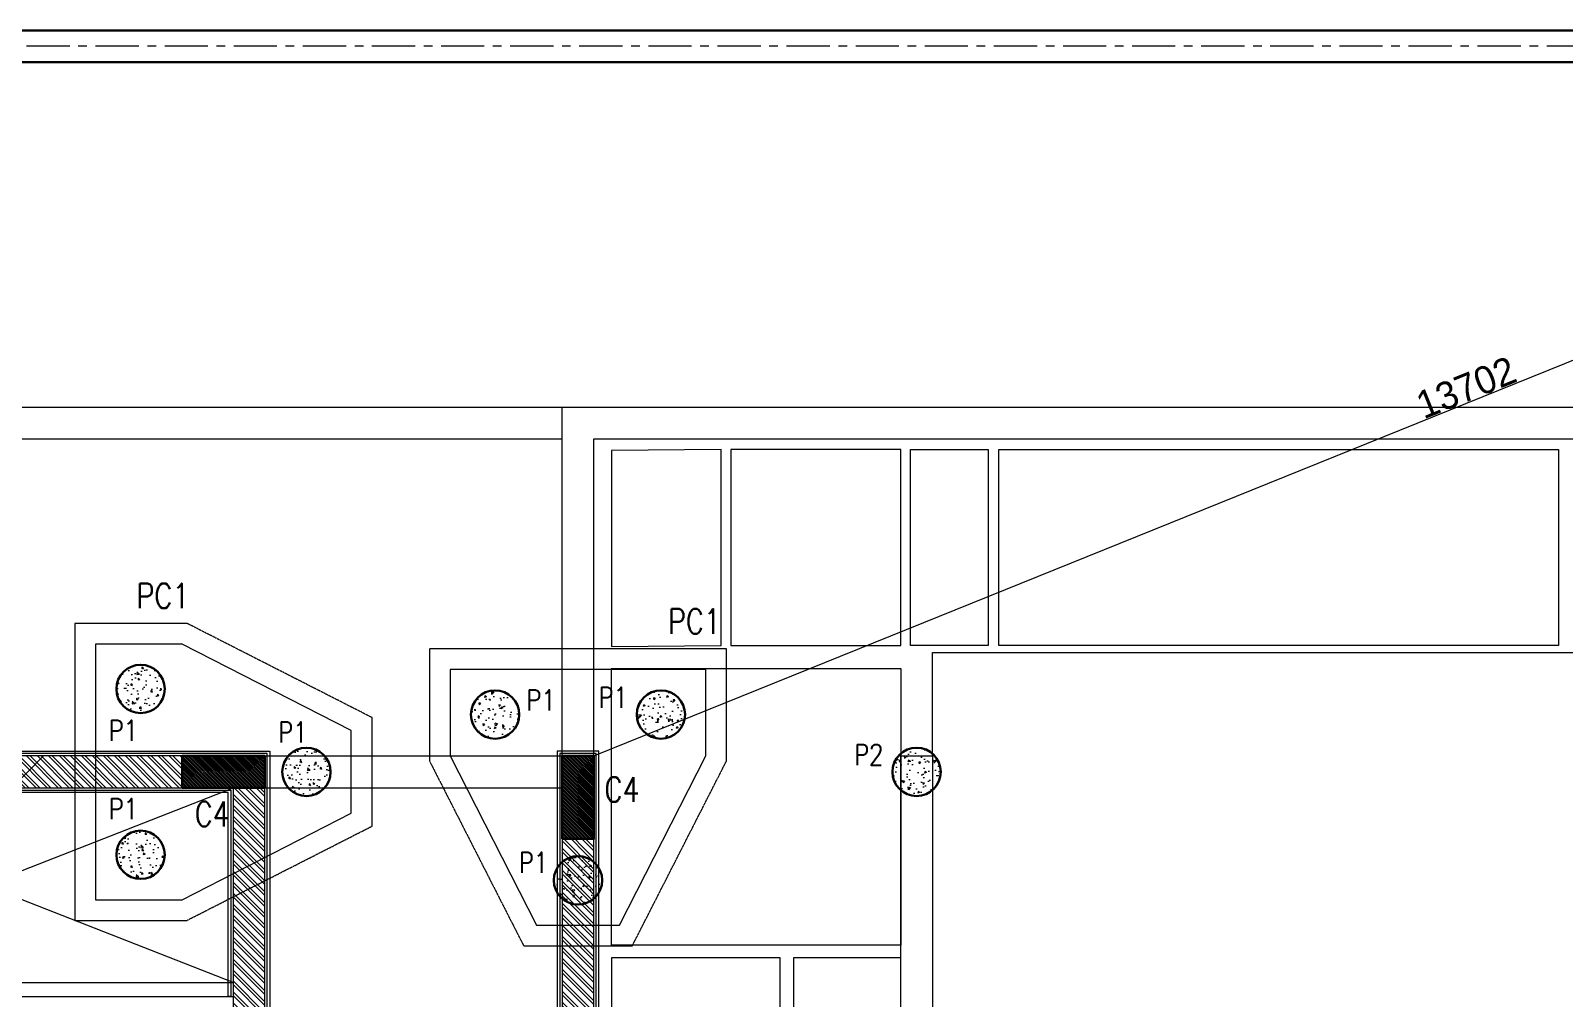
# Model space of a CAD drawing. Header units: metres. Extents: x 5205117 to 5948571, y 646915 to 1143748.
# Drawn here: x 5330616 to 5341713, y 801882 to 808887 of the extents above; entities that cross this region are included whole.
import ezdxf

# ---------------------------------------------------------------- set-up
doc = ezdxf.new("R2010")
doc.units = ezdxf.units.M
doc.header["$MEASUREMENT"] = 0
doc.header["$PDMODE"] = 35
doc.header["$PDSIZE"] = 10
for name, pattern in [('CENTER', [2, 1.25, -0.25, 0.25, -0.25]), ('DASHED', [0.75, 0.5, -0.25]), ('HIDDEN', [0.375, 0.25, -0.125])]:
    doc.linetypes.add(name, pattern=pattern)
doc.layers.get('0').update_dxf_attribs({"color": 1, "linetype": 'DASHED', "lineweight": 30})
for name, color, linetype, lineweight in [('A-Center line', 1, 'CENTER', 9), ('dim start point', 10, 'Continuous', 0), ('plot 5', 7, 'Continuous', 30), ('S-COLUMN & WALL', 5, 'Continuous', 30), ('S-COLUMN_H', 250, 'Continuous', 0), ('S-FOUND-EXCAVATION', 253, 'HIDDEN', 0), ('S-FOUND-FOOTING', 7, 'Continuous', 15), ('S-PILE', 96, 'Continuous', 30), ('S-TEXT COL.', 1, 'Continuous', 0), ('S-TEXT PILE', 7, 'Continuous', 0)]:
    doc.layers.add(name, color=color, linetype=linetype, lineweight=lineweight)
doc.layers.add('A-GF', color=8, linetype='Continuous', lineweight=0, transparency=0.5)
doc.styles.add('SETU 1', font='romans.shx', dxfattribs={"width": 0.8})
doc.styles.get("Standard").update_dxf_attribs({"font": 'GOTHIC.TTF'})
doc.dimstyles.get("Standard").update_dxf_attribs({"dimtxt": 2, "dimasz": 1, "dimexe": 0, "dimexo": 0, "dimgap": 0.1, "dimtad": 1, "dimdsep": 46, "dimtxsty": 'Standard', "dimblk": 'OBLIQUE', "dimcen": 0.1, "dimclrd": 256, "dimclre": 256, "dimclrt": 256, "dimadec": 0, "dimazin": 0, "dimtfac": 1, "dimtofl": 0, "dimtmove": 1, "dimatfit": 2, "dimldrblk": 'OPEN90', "dimfxl": 1, "dimtolj": 1, "dimtzin": 0, "dimlwd": -1, "dimlwe": -1, "dimarcsym": 0})
pattern_1 = [(45, (1999356.026596897, 443833.9590000218), (-6.629126073623882, 6.629126073623883), [])]

# ---------------------------------------------------------------- blocks, each defined once
blk = doc.blocks.new('GBFB')
at = {"layer": 'A-GF', "ltscale": 5}
h = blk.add_hatch(dxfattribs=at)
h.set_pattern_fill('ANSI32', color=256, scale=150)
h.set_pattern_definition([(45, (2305818.317735393, 430359.1083499617), (-39.7747564417433, 39.7747564417433), []), (45, (2305844.834239643, 430359.1083499617), (-39.7747564417433, 39.7747564417433), [])])
h.paths.add_polyline_path([(2613559.22199503, 713331.9033151702), (2613559.22199503, 714066.9033151699), (2618134.221995029, 714066.9033151697), (2618134.221995029, 713331.9033151702), (2618364.22199503, 713331.9033151702), (2618364.22199503, 713951.9033151697), (2621064.221995032, 713951.9033151699), (2621064.221995032, 713331.9033151702), (2621294.221995032, 713331.9033151702), (2621294.221995032, 714181.9033151697), (2612581.72199503, 714181.9033151699), (2612581.72199503, 714081.9033151702), (2612481.72199503, 714081.9033151702), (2612481.72199503, 714181.9033151702), (2611504.22199503, 714181.9033151699), (2611504.22199503, 712216.9033151701), (2613559.22199503, 712216.9033151701), (2613559.22199503, 712331.9033151701), (2611734.22199503, 712331.9033151701), (2611734.22199503, 713951.9033151697), (2613329.22199503, 713951.9033151697), (2613329.22199503, 713331.9033151702)])
h.paths.add_polyline_path([(2622409.221995032, 713556.90331517), (2622614.22199503, 713556.90331517), (2622614.22199503, 713951.9033151701), (2622409.221995032, 713951.9033151701)], flags=16)
h.paths.add_polyline_path([(2623099.221995032, 714181.9033151701), (2623099.221995032, 713951.9033151701), (2622729.22199503, 713951.9033151701), (2622729.22199503, 713556.9033151701), (2623099.221995032, 713556.9033151701), (2623099.221995032, 713441.9033151701), (2622409.221995032, 713441.9033151701), (2622409.221995032, 713331.9033151702), (2622294.221995032, 713331.9033151702), (2622294.221995032, 714181.9033151701)], flags=17)
h.paths.add_polyline_path([(2630534.22199503, 706806.9033151697), (2628524.22199503, 706806.9033151697), (2628524.22199503, 706181.9033151697), (2628409.22199503, 706181.9033151697), (2628409.22199503, 707036.9033151699), (2630764.22199503, 707036.9033151699), (2630764.22199503, 703411.9033151699), (2626104.22199503, 703411.9033151699), (2626104.22199503, 704011.9033151697), (2626704.22199503, 704011.9033151697), (2626704.22199503, 706806.9033151697), (2626104.22199503, 706806.9033151697), (2626104.22199503, 708786.9033151701), (2626934.221995029, 708786.9033151701), (2626934.221995029, 707036.9033151699), (2627384.22199503, 707036.9033151699), (2627384.22199503, 706806.9033151697), (2626934.221995029, 706806.9033151697), (2626934.221995029, 705281.9033151696), (2628524.22199503, 705281.9033151696), (2628524.22199503, 705051.9033151697), (2626934.221995029, 705051.9033151697), (2626934.221995029, 703641.9033151699), (2630534.22199503, 703641.9033151699)])
h.paths.add_polyline_path([(2626334.221995029, 714181.9033151701), (2627304.22199503, 714181.9033151701), (2627304.22199503, 713951.9033151701), (2626934.221995029, 713951.9033151701), (2626934.221995029, 711316.9033151701), (2628734.22199503, 711316.9033151701), (2628734.22199503, 711916.9033151701), (2628849.22199503, 711916.9033151701), (2628849.22199503, 711316.9033151701), (2630649.22199503, 711316.9033151701), (2630649.22199503, 711916.9033151701), (2630764.22199503, 711916.9033151699), (2630764.22199503, 711086.9033151701), (2618134.22199503, 711086.90331517), (2618134.221995029, 712331.9033151694), (2618364.22199503, 712331.9033151694), (2618364.22199503, 711316.9033151701), (2622294.221995032, 711316.9033151701), (2622294.221995032, 712431.9033151697), (2622409.221995032, 712431.9033151697), (2622409.221995032, 711316.9033151703), (2625159.22199503, 711316.9033151703), (2625159.22199503, 712531.9033151702), (2625274.22199503, 712531.9033151702), (2625274.22199503, 711316.9033151703), (2626704.22199503, 711316.9033151701), (2626704.22199503, 713441.9033151701), (2625274.22199503, 713441.9033151701), (2625274.22199503, 713331.9033151702), (2625159.22199503, 713331.9033151702), (2625159.22199503, 713556.9033151701), (2626704.22199503, 713556.9033151701), (2626704.22199503, 713951.9033151701), (2626334.221995029, 713951.9033151701)])
h.paths.add_polyline_path([(2613029.22199503, 703411.9033151699), (2613029.22199503, 704011.9033151697), (2611504.22199503, 704011.9033151697), (2611504.22199503, 703411.9033151699)])
h.paths.add_polyline_path([(2613329.22199503, 703411.9033151699), (2618964.22199503, 703411.9033151696), (2618964.22199503, 704011.9033151697), (2618134.221995029, 704011.9033151697), (2618134.221995029, 703641.9033151696), (2613559.22199503, 703641.9033151699), (2613559.22199503, 704011.9033151697), (2613329.22199503, 704011.9033151697)])
h.paths.add_polyline_path([(2618364.22199503, 703896.9033151696), (2618364.22199503, 703641.9033151696), (2618849.22199503, 703641.9033151696), (2618849.22199503, 703896.9033151696)], flags=16)
h.paths.add_polyline_path([(2611734.22199503, 703641.9033151699), (2611734.22199503, 703896.9033151699), (2612799.221995029, 703896.9033151699), (2612799.221995029, 703641.9033151699)], flags=16)
h.paths.add_polyline_path([(2618964.22199503, 706806.9033151697), (2618964.22199503, 708786.9033151701), (2618134.221995029, 708786.9033151701), (2618134.221995029, 706806.9033151697)])
h.paths.add_polyline_path([(2618849.22199503, 707036.9033151696), (2618849.22199503, 708556.9033151699), (2618364.22199503, 708556.9033151699), (2618364.22199503, 707036.9033151696)], flags=16)
h.paths.add_polyline_path([(2635594.22199503, 714181.9033151701), (2628204.22199503, 714181.9033151701), (2628204.22199503, 713951.9033151701), (2628734.22199503, 713951.9033151701), (2628734.22199503, 712816.9033151701), (2628849.22199503, 712816.9033151701), (2628849.22199503, 713951.9033151701), (2630649.22199503, 713951.9033151701), (2630649.22199503, 712916.9033151701), (2630764.22199503, 712916.9033151701), (2630764.22199503, 713951.9033151701), (2635364.221995029, 713951.9033151701), (2635364.221995029, 713581.9033151701), (2635594.22199503, 713581.9033151701)])
h.paths.add_polyline_path([(2613559.22199503, 710716.9033151702), (2613559.22199503, 711316.9033151701), (2611504.22199503, 711316.9033151701), (2611504.22199503, 710716.9033151702)])
h.paths.add_polyline_path([(2613329.22199503, 710831.9033151701), (2613329.22199503, 711086.9033151701), (2611734.22199503, 711086.9033151701), (2611734.22199503, 710831.9033151701)], flags=16)
h.paths.add_polyline_path([(2635364.221995029, 709856.9033151701), (2630764.22199503, 709856.9033151701), (2630764.22199503, 708556.9033151699), (2630534.22199503, 708556.9033151699), (2630534.22199503, 710086.9033151702), (2635364.221995029, 710086.9033151702), (2635364.221995029, 710456.9033151701), (2635594.22199503, 710456.9033151701), (2635594.22199503, 709856.9033151701)])
h.paths.add_polyline_path([(2626219.22199503, 707036.9033151699), (2626704.22199503, 707036.9033151699), (2626704.22199503, 708556.9033151699), (2626219.22199503, 708556.9033151699)], flags=16)
h.paths.add_polyline_path([(2637419.22199503, 709856.9033151701), (2635894.22199503, 709856.9033151701), (2635894.22199503, 710456.9033151701), (2637419.22199503, 710456.9033151701)])
h.paths.add_polyline_path([(2637189.22199503, 710086.9033151702), (2636009.22199503, 710086.9033151702), (2636009.22199503, 710341.9033151701), (2637189.22199503, 710341.9033151701)], flags=16)
h.paths.add_polyline_path([(2637419.22199503, 714181.9033151699), (2635894.22199503, 714181.9033151699), (2635894.22199503, 713581.9033151699), (2637419.22199503, 713581.9033151699)])
h.paths.add_polyline_path([(2637189.22199503, 713951.90331517), (2636009.22199503, 713951.90331517), (2636009.22199503, 713696.90331517), (2637189.22199503, 713696.90331517)], flags=16)
h.paths.add_polyline_path([(2633144.22199503, 709556.9033151702), (2633144.22199503, 708556.9033151699), (2632914.221995029, 708556.9033151699), (2632914.221995029, 709556.9033151702)], flags=0)
h.paths.add_polyline_path([(2633144.22199503, 703411.9033151699), (2632914.221995029, 703411.9033151699), (2632914.221995029, 707036.9033151699), (2633144.22199503, 707036.9033151699)])
h.paths.add_polyline_path([(2626704.22199503, 703896.9033151696), (2626219.22199503, 703896.9033151696), (2626219.22199503, 703641.9033151699), (2626704.22199503, 703641.9033151699)], flags=16)
at = {"layer": 'A-GF', "ltscale": 100}
h = blk.add_hatch(dxfattribs=at)
h.set_pattern_fill('ANSI31', color=256, scale=75)
h.set_pattern_definition(pattern_1)
h.paths.add_polyline_path([(2633144.22199503, 703411.9033151701), (2633144.22199503, 704011.9033151701), (2632914.221995029, 704011.9033151703), (2632914.221995029, 703411.9033151703)])
h = blk.add_hatch(dxfattribs=at)
h.set_pattern_fill('ANSI31', color=256, scale=75)
h.set_pattern_definition(pattern_1)
h.paths.add_polyline_path([(2630764.22199503, 703411.9033151703), (2630764.22199503, 703641.9033151702), (2630164.22199503, 703641.9033151701), (2630164.22199503, 703411.9033151701)])
at = {"layer": 'A-GF', "ltscale": 5}
for p, q in [((2628524.22199503, 705151.9033151696), (2630534.22199503, 705151.9033151699)), ((2626934.221995029, 705051.9033151697), (2630534.22199503, 703641.9033151699)), ((2630534.22199503, 705051.9033151697), (2626934.221995029, 703641.9033151699)), ((2628524.22199503, 705051.9033151697), (2630534.22199503, 705051.9033151697)), ((2630764.22199503, 703641.9033151699), (2632914.221995029, 703641.9033151699)), ((2630764.22199503, 703411.9033151699), (2632914.221995029, 703411.9033151699))]:
    blk.add_line(p, q, dxfattribs=at)
for points in [[(2630534.22199503, 706806.9033151697), (2628524.22199503, 706806.9033151697), (2628524.22199503, 706181.9033151697), (2628409.22199503, 706181.9033151697), (2628409.22199503, 707036.9033151699), (2630764.22199503, 707036.9033151699), (2630764.22199503, 703411.9033151699), (2626104.22199503, 703411.9033151699), (2626104.22199503, 704011.9033151697), (2626704.22199503, 704011.9033151697), (2626704.22199503, 706806.9033151697), (2626104.22199503, 706806.9033151697), (2626104.22199503, 708786.9033151701), (2626934.221995029, 708786.9033151701), (2626934.221995029, 707036.9033151699), (2627384.22199503, 707036.9033151699), (2627384.22199503, 706806.9033151697), (2626934.221995029, 706806.9033151697), (2626934.221995029, 705281.9033151696), (2628524.22199503, 705281.9033151696), (2628524.22199503, 705051.9033151697), (2626934.221995029, 705051.9033151697), (2626934.221995029, 703641.9033151699), (2630534.22199503, 703641.9033151699)], [(2635594.22199503, 708786.9033151702), (2635364.221995029, 708786.9033151702), (2635364.22199503, 703411.9033151699), (2635594.221995031, 703411.9033151699)], [(2630517.22199503, 703658.9033151702), (2630517.22199503, 705151.9033151699), (2630499.22199503, 705151.9033151699), (2630499.22199503, 703676.9033151703), (2626969.22199503, 703676.9033151703), (2626969.22199503, 704046.9033151701), (2626069.22199503, 704046.9033151701), (2626069.22199503, 703376.9033151699), (2630799.22199503, 703376.9033151701), (2630799.221995029, 707071.9033151701), (2630621.591945968, 707071.9033151701), (2630621.591945968, 707053.9033151701), (2630781.221995029, 707053.9033151701), (2630781.22199503, 703394.9033151701), (2626087.221995029, 703394.9033151699), (2626087.221995029, 704028.9033151701), (2626951.22199503, 704028.9033151701), (2626951.22199503, 703658.9033151701)], [(2632879.22199503, 707071.9033153671), (2633179.22199503, 707071.9033153671), (2633179.22199503, 703376.9033151699), (2632879.22199503, 703376.9033151699)], [(2632897.221995031, 707053.9033153671), (2633161.22199503, 707053.9033153671), (2633161.22199503, 703394.9033151697), (2632897.221995031, 703394.9033151697)], [(2633144.22199503, 703411.9033151699), (2632914.221995029, 703411.9033151699), (2632914.221995029, 707036.9033151699), (2633144.22199503, 707036.9033151699)]]:
    blk.add_lwpolyline(points, close=True, dxfattribs=at)
at = {"layer": 'A-GF', "ltscale": 5, "flags": 128}
for points in [[(2632914.221995029, 703411.9033151703), (2633144.22199503, 703411.9033151701), (2633144.22199503, 704011.9033151701), (2632914.221995029, 704011.9033151703)], [(2630164.22199503, 703411.9033151701), (2630164.22199503, 703641.9033151701), (2630764.22199503, 703641.9033151702), (2630764.22199503, 703411.9033151703)]]:
    blk.add_lwpolyline(points, close=True, dxfattribs=at)
blk = doc.blocks.new('P2')
at = {"layer": 'S-PILE', "lineweight": 0}
h = blk.add_hatch(dxfattribs=at)
h.set_pattern_fill('AR-CONC', color=256, scale=20)
h.set_pattern_definition([(50, (0, 0), (143.4520365201507, -12.55042699651902), [15, -165]), (355, (0, 0), (-27.7502667226, 150.4384267400024), [12, -132]), (100.45144446, (11.9543362, -1.0458688), (115.7017693454224, 137.8879981937259), [12.74803839999999, -140.2284223999999]), (46.1842, (0, 40), (213.4482661343145, -33.10385615861531), [22.5, -247.5]), (96.63563549000003, (17.787349, 37.2413386), (186.9323891348456, 194.8237201549101), [19.1220684, -210.3427519999999]), (351.18416399, (0, 40), (186.9323890109546, 194.823720053998), [18, -198.0000002]), (21, (20, 30), (119.3814104236923, -80.52377813306776), [15, -165]), (326, (20, 30), (48.66306638431634, 145.0300090093706), [12, -132]), (71.45144474, (29.94845080000001, 23.2896852), (168.0444753459942, 64.50623056127077), [12.748038, -140.2284224]), (37.5, (0, 0), (2.431971063458133, 66.5787707662623), [0, -130.4, 0, -134, 0, -132.5]), (7.499999999999999, (0, 0), (52.61390748842972, 78.88234237647205), [0, -76.39999999999999, 0, -127.4, 0, -50.5]), (327.5, (-44.59999999999999, 0), (106.7644872344818, -4.510974346875951), [0, -50, 0, -156, 0, -207]), (317.5, (-64.6, 0), (116.6372338684772, 20.02099646646354), [0, -65, 0, -103.6, 0, -147])])
edge = h.paths.add_edge_path()
edge.add_arc((0, 0), 175, 0, 360)
at = {"layer": 'S-PILE'}
blk.add_circle((0, 0), 175, dxfattribs=at)
blk = doc.blocks.new('jhgduhguix')
at = {"layer": 'A-GF', "ltscale": 5}
h = blk.add_hatch(dxfattribs=at)
h.set_pattern_fill('ANSI32', color=256, scale=150000)
h.set_pattern_definition([(45, (-82319456.2837868, -220251060.7751663), (-39774.7564417433, 39774.7564417433), []), (45, (-82292939.77953625, -220251060.7751663), (-39774.7564417433, 39774.7564417433), [])])
h.paths.add_polyline_path([(5087447.780857086, 780270.4902853967), (5087447.780857086, 779535.4902853965), (5092022.780857086, 779535.4902853965), (5092022.780857086, 780270.4902853967), (5092252.780856132, 780270.4902853967), (5092252.780856132, 779650.4902853967), (5094952.780857086, 779650.4902853967), (5094952.780857086, 780270.4902853967), (5095182.780856132, 780270.4902853967), (5095182.780856132, 779420.4902853966), (5087217.780856132, 779420.4902853966), (5087217.780856132, 779535.4902853965), (5086917.780857086, 779535.4902853965), (5086917.780857086, 779420.4902853966), (5086470.280857086, 779420.4902853966), (5086470.280857086, 779520.4902853966), (5086370.280856132, 779520.4902853966), (5086370.280856132, 779420.4902853966), (5085392.780856132, 779420.4902853966), (5085392.780856132, 781385.4902853965), (5087447.780857086, 781385.4902853965), (5087447.780857086, 781270.4902853965), (5085622.780857086, 781270.4902853965), (5085622.780857086, 779650.4902853967), (5087217.780856132, 779650.4902853967), (5087217.780856132, 780270.4902853967)])
h.paths.add_polyline_path([(5096782.780857086, 779420.4902853966), (5096782.780857086, 779650.4902853967), (5096297.780856132, 779650.4902853967), (5096297.780856132, 780045.4902853966), (5097372.780857086, 780045.4902853966), (5097372.780857086, 780275.4902853966), (5096297.780856132, 780275.4902853966), (5096182.780856132, 780275.4902853966), (5096182.780856132, 779420.4902853966)], flags=17)
h.paths.add_polyline_path([(5104422.780856133, 786775.4902853966), (5102412.780857086, 786775.4902853966), (5102412.780857086, 787400.4902853966), (5102297.780856132, 787400.4902853966), (5102297.780856132, 786545.4902853966), (5104652.780857086, 786545.4902853966), (5104652.780857086, 790170.4902853966), (5099992.780857085, 790170.4902853966), (5099992.780857085, 789570.4902853966), (5100592.780856133, 789570.4902853966), (5100592.780856133, 786775.4902853966), (5099992.780857085, 786775.4902853966), (5099992.780857085, 784815.4902853966), (5100822.780857086, 784815.4902853966), (5100822.780857086, 786545.4902853966), (5101297.780856133, 786545.4902853966), (5101297.780856133, 786775.4902853966), (5100822.780857086, 786775.4902853966), (5100822.780857086, 788300.4902855159), (5102412.780857086, 788300.4902855159), (5102412.780857086, 788530.4902853966), (5100822.780857086, 788530.4902853966), (5100822.780857086, 789940.4902853966), (5104422.780856133, 789940.4902853966)])
h.paths.add_polyline_path([(5100222.780856133, 779420.4902853966), (5101422.780856132, 779420.4902853966), (5101422.780856132, 779650.4902853967), (5100822.780857086, 779650.4902853967), (5100822.780857086, 782400.4902853966), (5102622.780857086, 782400.4902853966), (5102622.780857086, 781600.4902853966), (5102737.780857086, 781600.4902853966), (5102737.780857086, 782400.4902853966), (5104537.780857086, 782400.4902853966), (5104537.780857086, 781600.4902853966), (5104652.780857086, 781600.4902853966), (5104652.780857086, 782515.4902853966), (5092022.780857086, 782515.4902853966), (5092022.780857086, 781270.4902853965), (5092252.780856132, 781270.4902853965), (5092252.780856132, 782285.4902853966), (5096182.780856132, 782285.4902853966), (5096182.780856132, 781175.4902855158), (5096297.780856132, 781175.4902855158), (5096297.780856132, 782285.4902853966), (5099047.780856132, 782285.4902853966), (5099047.780856132, 781075.4902853966), (5099162.780857086, 781075.4902853966), (5099162.780857086, 782285.4902853966), (5100592.780856133, 782285.4902853966), (5100592.780856133, 780275.4902853966), (5099162.780857086, 780275.4902853966), (5097972.780856133, 780275.4902853966), (5097972.780856133, 780045.4902853966), (5100592.780856133, 780045.4902853966), (5100592.780856133, 779650.4902853967), (5100222.780856133, 779650.4902853967)])
h.paths.add_polyline_path([(5086917.780857086, 790170.4902853966), (5086917.780857086, 789570.4902853966), (5085392.780856132, 789570.4902853966), (5085392.780856132, 790170.4902853966)])
h.paths.add_polyline_path([(5087217.780856132, 790170.4902853966), (5092852.780857086, 790170.4902853966), (5092852.780857086, 789570.4902853966), (5092022.780857086, 789570.4902853966), (5092022.780857086, 789940.4902853966), (5087447.780857086, 789940.4902853966), (5087447.780857086, 789570.4902853966), (5087217.780856132, 789570.4902853966)])
h.paths.add_polyline_path([(5092252.780856132, 789685.4902853966), (5092252.780856132, 789940.4902853966), (5092737.780857087, 789940.4902853966), (5092737.780857087, 789685.4902853966)], flags=16)
h.paths.add_polyline_path([(5085622.780857086, 789940.4902853966), (5085622.780857086, 789685.4902853966), (5086687.780857086, 789685.4902853966), (5086687.780857086, 789940.4902853966)], flags=16)
h.paths.add_polyline_path([(5092852.780857086, 786775.4902853966), (5092852.780857086, 784815.4902853966), (5092022.780857086, 784815.4902853966), (5092022.780857086, 786775.4902853966)])
h.paths.add_polyline_path([(5092737.780857087, 786545.4902853966), (5092737.780857087, 785045.4902853965), (5092252.780856132, 785045.4902853965), (5092252.780856132, 786545.4902853966)], flags=16)
h.paths.add_polyline_path([(5109482.780857086, 779420.4902853966), (5102022.780857086, 779420.4902853966), (5102022.780857086, 779650.4902853967), (5102622.780857086, 779650.4902853967), (5102622.780857086, 780750.4902853967), (5102737.780857086, 780750.4902853967), (5102737.780857086, 779650.4902853967), (5104537.780857086, 779650.4902853967), (5104537.780857086, 780600.4902853967), (5104652.780857086, 780600.4902853967), (5104652.780857086, 779650.4902853967), (5109252.780856133, 779650.4902853967), (5109252.780856133, 780020.4902853966), (5109482.780857086, 780020.4902853966)])
h.paths.add_polyline_path([(5087447.780857086, 782885.4902853966), (5087447.780857086, 782285.4902853966), (5085392.780856132, 782285.4902853966), (5085392.780856132, 782885.4902853966)])
h.paths.add_polyline_path([(5087217.780856132, 782770.4902853966), (5087217.780856132, 782515.4902853966), (5085622.780857086, 782515.4902853966), (5085622.780857086, 782770.4902853966)], flags=16)
h.paths.add_polyline_path([(5109252.780856133, 783745.4902853966), (5104652.780857086, 783745.4902853966), (5104652.780857086, 785045.4902853965), (5104422.780856133, 785045.4902853965), (5104422.780856133, 783515.4902853966), (5109252.780856133, 783515.4902853966), (5109252.780856133, 783145.4902853966), (5109482.780857086, 783145.4902853966), (5109482.780857086, 783745.4902853966)])
h.paths.add_polyline_path([(5100107.780857086, 786545.4902853966), (5100592.780856133, 786545.4902853966), (5100592.780856133, 785045.4902853965), (5100107.780857086, 785045.4902853965)], flags=16)
h.paths.add_polyline_path([(5111307.780856132, 783745.4902853966), (5109782.780857086, 783745.4902853966), (5109782.780857086, 783145.4902853966), (5111307.780856132, 783145.4902853966)])
h.paths.add_polyline_path([(5111077.780857086, 783515.4902853966), (5109897.780857086, 783515.4902853966), (5109897.780857086, 783260.4902853965), (5111077.780857086, 783260.4902853965)], flags=16)
h.paths.add_polyline_path([(5111307.780856132, 779420.4902853966), (5109782.780857086, 779420.4902853966), (5109782.780857086, 780020.4902853966), (5111307.780856132, 780020.4902853966)])
h.paths.add_polyline_path([(5111077.780857086, 779650.4902853967), (5109897.780857086, 779650.4902853967), (5109897.780857086, 779905.4902853966), (5111077.780857086, 779905.4902853966)], flags=16)
h.paths.add_polyline_path([(5107032.780857086, 784045.4902853966), (5107032.780857086, 785045.4902853965), (5106802.780856132, 785045.4902853965), (5106802.780856132, 784045.4902853966)], flags=17)
h.paths.add_polyline_path([(5107032.780857086, 790170.4902853966), (5106802.780856132, 790170.4902853966), (5106802.780856132, 786545.4902853966), (5107032.780857086, 786545.4902853966)])
h.paths.add_polyline_path([(5100592.780856133, 789685.4902853966), (5100107.780857086, 789685.4902853966), (5100107.780857086, 789940.4902853966), (5100592.780856133, 789940.4902853966)], flags=16)
at = {"layer": 'A-GF', "ltscale": 0.01}
for points in [[(5071777.082056999, 792695.0390057564), (5106802.780856132, 792695.0390057564)], [(5106802.780856132, 790170.4902853966), (5106802.780856132, 792695.0390057564), (5119510.556168556, 792695.0390057564)], [(5071777.082056999, 792465.0390057564), (5106802.780856132, 792465.0390057564)], [(5107032.780857086, 790170.4902853966), (5107032.780857086, 792465.0390057564), (5119510.556168556, 792465.0390057564)], [(5109482.780856133, 790170.490285397), (5109482.780857086, 790919.188170433), (5114507.780856132, 790919.188170433)]]:
    blk.add_lwpolyline(points, dxfattribs=at)
at = {"layer": 'A-GF', "ltscale": 5}
for points in [[(5107953.440537452, 790970.6498805285), (5107953.440537452, 792387.9768900872), (5107161.307659149, 792381.4807491302), (5107161.307659149, 790964.1537396908)], [(5109252.780856133, 790970.6498805285), (5109252.780856133, 792387.9768900872), (5108023.60610485, 792387.9768900872), (5108023.60610485, 790970.6498805285)], [(5109322.946413993, 790970.6498805285), (5109322.946472168, 792387.9768900872), (5109885.295595169, 792387.9768900872), (5109885.295536042, 790970.6498805285)], [(5114012.758347511, 792388.0827615261), (5114012.77661705, 790970.6498805285), (5109962.789991379, 790970.6498805285), (5109962.77172184, 792388.0338525773)], [(5107161.307659149, 790804.7443680763), (5109252.780856133, 790804.7443680763), (5109252.780856133, 788801.6093400716), (5107161.307659149, 788801.6093400716)], [(5108379.67175579, 787375.4902853966), (5108379.67175579, 788708.7268841267), (5107161.307659149, 788708.7268841267), (5107161.307659149, 787375.4902853966)], [(5109252.780856133, 787375.4902853966), (5109252.780856133, 788708.7268841267), (5108476.211402893, 788708.7268841267), (5108476.211402893, 787375.4902853966)]]:
    blk.add_lwpolyline(points, close=True, dxfattribs=at)
blk = doc.blocks.new('_Oblique')
at = {"color": 0, "linetype": 'ByBlock', "lineweight": -2}
blk.add_line((-0.5, -0.5), (0.5, 0.5), dxfattribs=at)
blk = doc.blocks.new('*D584')
at = {"layer": 'Defpoints', "color": 0, "ltscale": 5, "transparency": 16777216}
for p in [(5347393.710689987, 808774.3059036572), (5347393.710689987, 808774.3059036572), (5334691.486001934, 803636.530591945)]:
    blk.add_point(p, dxfattribs=at)
at = {"layer": 'dim start point', "ltscale": 5, "transparency": 16777216}
blk.add_line((5334691.486001934, 803636.530591945), (5347393.710689987, 808774.3059036572), dxfattribs=at)
for p, rotation in [((5347393.710689987, 808774.3059036572), 22.02226774598987), ((5334691.486001934, 803636.530591945), 202.0222677459899)]:
    blk.add_blockref('_Oblique', p, dxfattribs=dict(at, rotation=rotation))
at = {"layer": 'dim start point', "ltscale": 5, "transparency": 16777216, "insert": (5341003.177852846, 806302.8783215648), "char_height": 200, "attachment_point": 5, "rotation": 22.022267745989865}
blk.add_mtext('\\A1;13702', dxfattribs=at)
blk = doc.blocks.new('_Open90')
at = {"color": 0, "linetype": 'ByBlock', "lineweight": -2}
for p, q in [((0, 0), (-1, 0)), ((-0.5, 0.5), (0, 0)), ((0, 0), (-0.5, -0.5))]:
    blk.add_line(p, q, dxfattribs=at)

msp = doc.modelspace()

# ---------------------------------------------------------------- hatches: boundary and pattern name
at = {"layer": 'S-COLUMN_H'}
h = msp.add_hatch(color=256, dxfattribs=at)
h.dxf.hatch_style = 1
h.paths.add_polyline_path([(5332311.486001936, 803406.5305919463), (5332311.486001936, 803636.5305919463), (5331711.486001936, 803636.5305919463), (5331711.486001936, 803406.5305919463)])
h = msp.add_hatch(color=256, dxfattribs=at)
h.dxf.hatch_style = 1
h.paths.add_polyline_path([(5334461.486001934, 803036.5305919457), (5334691.486001935, 803036.5305919457), (5334691.486001935, 803636.5305919456), (5334461.486001934, 803636.5305919456)])

# ---------------------------------------------------------------- linework, layer by layer
at = {"layer": 'A-Center line', "ltscale": 250}
msp.add_line((5348898.451222677, 808774.3059036572), (5298541.743452776, 808774.3059036572), dxfattribs=at)
at = {"layer": 'plot 5'}
msp.add_lwpolyline([(5299208.562515225, 802086.5305919455), (5299208.562515225, 808886.5305919455), (5347396.486002889, 808886.5305919455), (5347396.486002889, 805931.0793123053), (5347169.261314359, 805931.0793123053), (5347169.261314359, 808659.3059044885), (5299435.787202801, 808659.3059044885), (5299435.787202801, 802086.5305919455)], dxfattribs=at)
at = {"layer": 'S-COLUMN & WALL', "color": 5}
for points in [[(5332311.486001936, 803406.5305919463), (5332311.486001936, 803636.5305919463), (5331711.486001936, 803636.5305919463), (5331711.486001936, 803406.5305919463)], [(5334461.486001934, 803036.5305919457), (5334691.486001935, 803036.5305919457), (5334691.486001935, 803636.5305919456), (5334461.486001934, 803636.5305919456)]]:
    msp.add_lwpolyline(points, close=True, dxfattribs=at)
at = {"layer": 'S-FOUND-EXCAVATION'}
for points in [[(5330936.485927337, 802446.530604614), (5331746.89617283, 802446.530604614), (5333086.485927337, 803128.825493755), (5333086.485927337, 803914.2356870433), (5331746.896174234, 804596.530604614), (5330936.485927337, 804596.530604614)], [(5333501.485999343, 804411.5306665442), (5333501.485999343, 803601.120421051), (5334183.780888484, 802261.5306665441), (5334969.191081774, 802261.5306665441), (5335651.485999344, 803601.1204196475), (5335651.485999344, 804411.5306665442)]]:
    msp.add_lwpolyline(points, close=True, dxfattribs=at)
at = {"layer": 'S-FOUND-FOOTING', "color": 1}
for points in [[(5331086.485927337, 802596.530604614), (5331711.485975632, 802596.530604614), (5332936.485927336, 803221.530591318), (5332936.485927336, 803821.530591318), (5331711.485975632, 804446.530604614), (5331086.485927337, 804446.530604614), (5331086.485927337, 802596.530604614)], [(5333651.485999344, 804261.5306665442), (5333651.485999344, 803636.5306182492), (5334276.485986048, 802411.5306665441), (5334876.485986049, 802411.5306665441), (5335501.485999344, 803636.5306182492), (5335501.485999344, 804261.5306665442), (5333651.485999344, 804261.5306665442)]]:
    msp.add_lwpolyline(points, dxfattribs=at)

# ---------------------------------------------------------------- block references
at = {"layer": 'A-GF', "xscale": -1, "rotation": 180}
msp.add_blockref('GBFB', (2701547.264006906, 1507048.433907116), dxfattribs=at)
at = {"layer": 'dim start point', "color": 12}
msp.add_blockref('jhgduhguix', (227658.7051458024, 13466.04030654894), dxfattribs=at)
at = {"layer": 'S-PILE'}
for p, rotation in [((5331411.622353908, 804121.5305964648), 270), ((5333976.485991195, 803936.3942399729), 180), ((5335176.485991195, 803936.3942399723), 180), ((5332611.485975633, 803521.530591318), 270), ((5337026.486001934, 803521.5305919459), 180), ((5331411.622353908, 802921.5305964648), 270), ((5334576.485986048, 802736.5306182492), 180)]:
    msp.add_blockref('P2', p, dxfattribs=dict(at, rotation=rotation))

# ---------------------------------------------------------------- texts
at = {"layer": 'S-TEXT COL.', "color": 7, "style": 'SETU 1', "width": 0.8}
for p in [(5331382.126146065, 804705.661712485), (5335228.085197504, 804520.6617744154)]:
    msp.add_text('PC1', height=180, dxfattribs=at).set_placement(p)
at = {"layer": 'S-TEXT COL.', "color": 1, "true_color": 0xe61414, "style": 'SETU 1', "width": 0.8}
for p in [(5334768.945473205, 803303.8923506746), (5331804.019308002, 803127.1989631257)]:
    msp.add_text('C4', height=180, dxfattribs=at).set_placement(p)
at = {"layer": 'S-TEXT PILE', "style": 'SETU 1', "width": 0.8}
for s, p in [('P1', (5334203.109269016, 803966.2293367399)), ('P1', (5334724.913499901, 803985.6881338062)), ('P1', (5331180.942245708, 803745.0355628717)), ('P1', (5332407.129129164, 803733.5223949254)), ('P2', (5336574.913510641, 803570.8244857795)), ('P1', (5331180.942245708, 803178.025646356)), ('P1', (5334148.612822482, 802789.8222799404))]:
    msp.add_text(s, height=150, dxfattribs=at).set_placement(p)

# ---------------------------------------------------------------- dimensions: what is measured, and where the dimension line sits
at = {"layer": 'dim start point', "color": 12, "ltscale": 5}
dim = msp.add_aligned_dim(p1=(5334691.486001935, 803636.5305919455), p2=(5347393.710689988, 808774.3059036572), distance=3.4909448075574693e-10, dimstyle='Standard', override={"dimtxt": 200, "dimdec": 0, "dimtdec": 0, "dimfxl": 0.1}, dxfattribs=at)
dim.commit()
dim.dimension.update_dxf_attribs({"geometry": '*D584', "text_midpoint": (5341003.177852846, 806302.8783215648)})

doc.saveas('drawing.dxf')
